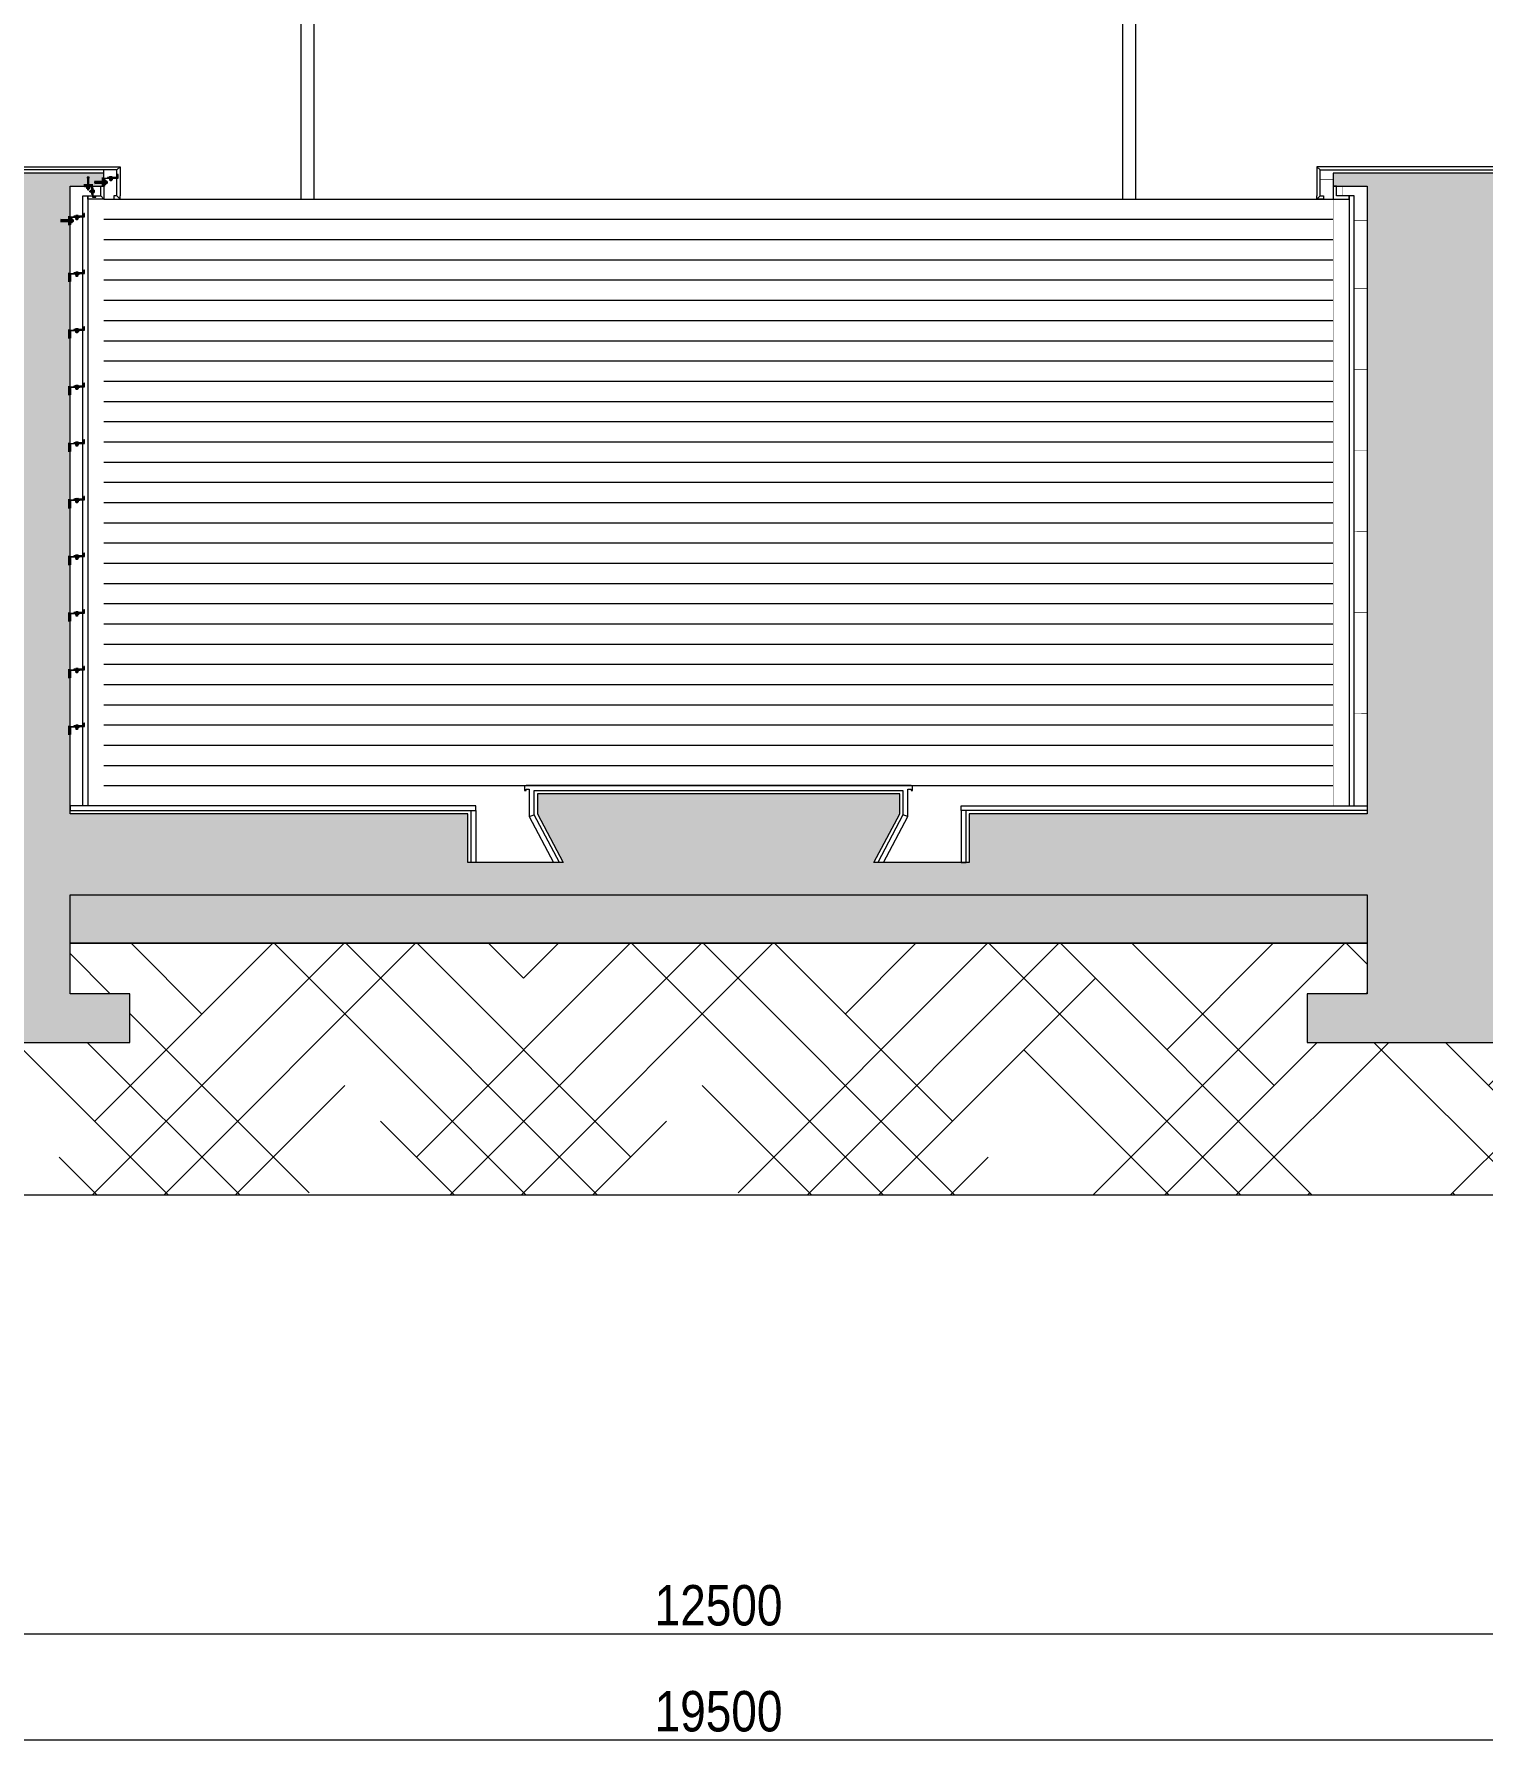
# Model space of a CAD drawing. Header units: millimetres. Extents: x 930469 to 1523124, y -120375 to 411163.
# Drawn here: x 1498004 to 1506960, y -17292 to -6695 of the extents above; entities that cross this region are included whole.
import ezdxf

# ---------------------------------------------------------------- set-up
doc = ezdxf.new("R2010")
doc.units = ezdxf.units.MM
doc.layers.get('0').update_dxf_attribs({"color": 8, "lineweight": 0})
doc.layers.get('Defpoints').update_dxf_attribs({"color": 8, "lineweight": 0})
for name, color, linetype, lineweight in [('$1$KT-Hatch', 8, 'Continuous', 0), ('-Hatch', 8, 'Continuous', 0), ('01.PADO FISCHER', 8, 'Continuous', 0), ('01.PADO THEP 2', 8, 'Continuous', 0), ('01.PADO THEP MOI-HAN', 8, 'Continuous', 0), ('1.4 MAT CAT DOC - Exref$0$9', 8, 'Continuous', 0), ('A-DIM', 8, 'Continuous', 0), ('A-HATCH', 8, 'Continuous', 0), ('A-NET THAY', 8, 'Continuous', 0), ('A1-DIM', 8, 'Continuous', 0), ('A1-KÝ HIỆU', 8, 'Continuous', 0), ('A_COT VACH', 8, 'Continuous', 0), ('A_hoan thien', 8, 'Continuous', 0), ('cay', 8, 'Continuous', 0), ('KT-NetCat', 8, 'Continuous', 0)]:
    doc.layers.add(name, color=color, linetype=linetype, lineweight=lineweight)
doc.styles.add('uv-abc', font='uv-abc.shx', dxfattribs={"width": 0.85})
doc.dimstyles.new('CNC-Dim-100', dxfattribs={"dimscale": 0, "dimtxt": 250, "dimasz": 100, "dimexe": 1, "dimexo": 0, "dimgap": 50, "dimtad": 1, "dimdec": 0, "dimdsep": 46, "dimtxsty": 'uv-abc', "dimblk": 'ARCHTICK', "dimcen": 0.025, "dimdle": 100, "dimclrd": 1, "dimclre": 1, "dimclrt": 7, "dimadec": 0, "dimazin": 0, "dimtfac": 0.00072, "dimtdec": 0, "dimtix": 1, "dimtmove": 2, "dimatfit": 3, "dimfxl": 1, "dimtolj": 1, "dimarcsym": 0})

# ---------------------------------------------------------------- blocks, each defined once
blk = doc.blocks.new('_ArchTick')
at = {"const_width": 0.15}
blk.add_lwpolyline([(-0.5, -0.5), (0.5, 0.5)], dxfattribs=at)
blk = doc.blocks.new('*D26')
at = {"layer": 'A1-DIM', "ltscale": 3, "transparency": 16777216}
for p, q in [((1495985, -15941), (1495985, -16583)), ((1508485, -15941), (1508485, -16583)), ((1495885, -16582), (1508585, -16582))]:
    blk.add_line(p, q, dxfattribs=at)
at = {"layer": 'Defpoints', "ltscale": 3, "transparency": 16777216}
for p in [(1495985, -15941), (1508485, -15941), (1508485, -16582)]:
    blk.add_point(p, dxfattribs=at)
at = {"layer": 'A1-DIM', "ltscale": 3, "transparency": 16777216, "xscale": 100, "yscale": 100, "zscale": 100, "rotation": 180}
blk.add_blockref('_ArchTick', (1495985, -16582), dxfattribs=at)
at = {"layer": 'A1-DIM', "ltscale": 3, "transparency": 16777216, "xscale": 100, "yscale": 100, "zscale": 100}
blk.add_blockref('_ArchTick', (1508485, -16582), dxfattribs=at)
at = {"layer": 'A1-DIM', "ltscale": 3, "transparency": 16777216, "insert": (1502235, -16407), "char_height": 250, "attachment_point": 5, "style": 'uv-abc'}
blk.add_mtext('\\A1;12500', dxfattribs=at)
blk = doc.blocks.new('*D28')
at = {"layer": 'A1-DIM', "ltscale": 3, "transparency": 16777216}
for p, q in [((1492485, -15941), (1492485, -17238)), ((1511985, -15941), (1511985, -17238)), ((1492385, -17237), (1512085, -17237))]:
    blk.add_line(p, q, dxfattribs=at)
at = {"layer": 'Defpoints', "ltscale": 3, "transparency": 16777216}
for p in [(1492485, -15941), (1511985, -15941), (1511985, -17237)]:
    blk.add_point(p, dxfattribs=at)
at = {"layer": 'A1-DIM', "ltscale": 3, "transparency": 16777216, "xscale": 100, "yscale": 100, "zscale": 100, "rotation": 180}
blk.add_blockref('_ArchTick', (1492485, -17237), dxfattribs=at)
at = {"layer": 'A1-DIM', "ltscale": 3, "transparency": 16777216, "xscale": 100, "yscale": 100, "zscale": 100}
blk.add_blockref('_ArchTick', (1511985, -17237), dxfattribs=at)
at = {"layer": 'A1-DIM', "ltscale": 3, "transparency": 16777216, "insert": (1502235, -17062), "char_height": 250, "attachment_point": 5, "style": 'uv-abc'}
blk.add_mtext('\\A1;19500', dxfattribs=at)
blk = doc.blocks.new('A$C53A54D6B')
at = {"layer": '01.PADO THEP 2'}
for p, q in [((116, 13), (34, 13)), ((99, 26), (98, 26)), ((98, 26), (98, 0)), ((101, 22), (101, 24)), ((101, 4), (101, 2)), ((102, 18), (106, 18)), ((102, 8), (106, 8)), ((106, 2), (106, 2)), ((106, 2), (106, 2)), ((106, 2), (106, 2)), ((107, 15), (116, 15)), ((107, 11), (116, 11)), ((114, 8), (114, 18)), ((99, 0), (98, 0))]:
    blk.add_line(p, q, dxfattribs=at)
for points in [[(98, 18), (45, 18), (37, 20), (37, 18), (45, 17), (45, 15), (37, 15), (37, 11), (45, 11), (45, 9), (37, 8), (37, 6), (45, 8), (98, 8)], [(107, 8), (114, 8), (116, 11), (116, 15), (114, 18), (107, 18)]]:
    blk.add_lwpolyline(points, dxfattribs=at)
for points in [[(102, 2, -0.406226), (102, 8, -0.2453), (102, 18, -0.406226), (102, 24, -0.305656)], [(106, 24, -0.406226), (106, 18, -0.2453), (106, 8, -0.406226), (106, 2, -0.305656)]]:
    blk.add_lwpolyline(points, format="xyb", dxfattribs=at)
blk.add_lwpolyline([(102, 2), (102, 2), (102, 2), (102, 2), (106, 2), (107, 4), (107, 22), (106, 24), (102, 24), (101, 22), (101, 4)], close=True, dxfattribs=at)
for centre, start, end in [((99, 24), 0, 90), ((99, 2), 270, 0)]:
    blk.add_arc(centre, 1.69, start, end, dxfattribs=at)
blk = doc.blocks.new('1.4 MAT CAT DOC - Exref$0$A$C252121E3')
at = {"layer": '1.4 MAT CAT DOC - Exref$0$9'}
for p, q in [((0, 14), (0, 9)), ((0, 9), (0, 3)), ((1, 16), (6, 16)), ((1, 12), (6, 12)), ((1, 5), (6, 5)), ((6, 1), (1, 1)), ((6, 17), (6, 0)), ((7, 17), (6, 17)), ((6, 16), (6, 1)), ((6, 0), (7, 0)), ((7, 0), (7, 17)), ((15, 0), (15, 17)), ((16, 17), (15, 17)), ((15, 17), (15, 0)), ((15, 0), (16, 0)), ((16, 0), (16, 17)), ((16, 16), (21, 16)), ((16, 9), (16, 14)), ((16, 12), (21, 12)), ((16, 3), (16, 9)), ((16, 5), (21, 5)), ((16, 1), (21, 1)), ((22, 9), (22, 14)), ((27, 13), (22, 13)), ((28, 12), (22, 12)), ((22, 3), (22, 9)), ((28, 5), (22, 5)), ((22, 5), (27, 5)), ((27, 13), (28, 12)), ((27, 5), (27, 13)), ((27, 5), (28, 5)), ((28, 5), (28, 12))]:
    blk.add_line(p, q, dxfattribs=at)
for centre, radius, start, end in [((3, 14), 3.17, 144.7356, 215.2644), ((12, 9), 11.8, 161.9403, 198.0597), ((3, 3), 3.17, 144.7356, 215.2644), ((19, 14), 3.17, 144.7356, 215.2644), ((27, 9), 11.8, 161.9403, 198.0597), ((19, 3), 3.17, 144.7356, 215.2644), ((19, 14), 3.17, 324.7356, 35.2644), ((10, 9), 11.8, 341.9403, 18.0597), ((19, 3), 3.17, 324.7356, 35.2644)]:
    blk.add_arc(centre, radius, start, end, dxfattribs=at)
blk = doc.blocks.new('A$C27AC4918')
at = {"layer": '01.PADO THEP MOI-HAN', "ltscale": 5}
for p, q in [((0, 50), (12, 50)), ((0, 45), (12, 45)), ((0, 40), (12, 40)), ((0, 35), (12, 35)), ((0, 30), (12, 30)), ((0, 25), (12, 25)), ((0, 20), (12, 20)), ((0, 15), (12, 15)), ((0, 10), (12, 10)), ((0, 5), (12, 5)), ((0, 0), (12, 0))]:
    blk.add_line(p, q, dxfattribs=at)
blk = doc.blocks.new('TREO DA')
at = {"layer": '01.PADO THEP 2'}
blk.add_line((110889, 270659), (110951, 270659), dxfattribs=at)
at = {"layer": '01.PADO THEP 2', "elevation": 0}
for points in [[(110865, 270659), (110926, 270659), (110926, 270655), (110869, 270655), (110869, 270609), (110865, 270609), (110865, 270659)], [(110888, 270663), (110888, 270659), (110954, 270659), (110954, 270680), (110950, 270680), (110950, 270663), (110888, 270663)]]:
    blk.add_lwpolyline(points, dxfattribs=at)
at = {"layer": '-Hatch', "rotation": 179.9999999995832}
blk.add_blockref('A$C27AC4918', (110865, 270659), dxfattribs=at)
at = {"layer": '-Hatch', "extrusion": (0, 0, -1), "zscale": -1, "rotation": 270}
blk.add_blockref('1.4 MAT CAT DOC - Exref$0$A$C252121E3', (-110916, 270669, 0), dxfattribs=at)

msp = doc.modelspace()

# ---------------------------------------------------------------- hatches: boundary and pattern name
at = {"layer": '$1$KT-Hatch', "ltscale": 3}
h = msp.add_hatch(dxfattribs=at)
h.set_pattern_fill('HOUND', color=256, scale=5000, angle=45)
h.set_pattern_definition([(45, (382032.3, -39047.4), (662.91261, 1104.854346), [5000, -2500]), (135, (382032.3, -39047.4), (662.91261, -1104.854346), [5000, -2500])])
h.paths.add_polyline_path([(1490785.1, -8433.8), (1495835.1, -8433.8), (1495835.1, -10854.1), (1497305.1, -10854.1), (1497305.1, -12626.1), (1497005.1, -12626.1), (1497005.1, -12926.1), (1498595.1, -12926.1), (1498595.1, -12626.1), (1498225.1, -12626.1), (1498225.1, -12313.8), (1506245.1, -12313.8), (1506245.1, -12626.1), (1505875.1, -12626.1), (1505875.1, -12926.1), (1507465.1, -12926.1), (1507465.1, -12626.1), (1507165.1, -12626.1), (1507165.1, -10854.1), (1508635.1, -10854.1), (1508635.1, -8433.8), (1511985.1, -8433.8), (1511985.1, -13871), (1490785.1, -13871)])
at = {"layer": 'A-HATCH', "ltscale": 3}
h = msp.add_hatch(dxfattribs=at)
h.set_pattern_fill('CHAU-01', color=256, scale=40, pattern_type=2)
h.set_pattern_definition([(50, (382032.3, -39047.4), (286.904073, -25.100854), [30, -330]), (355, (382032.3, -39047.4), (-55.50053, 300.87685), [24, -264]), (100.4514, (382056.2, -39049.5), (231.40375, 275.77582), [25.496076, -280.456845]), (46.1842, (382032.3, -38967.4), (426.89642, -66.20761), [45, -495]), (96.6356, (382067.87, -38972.9), (373.86508, 389.64715), [38.24412, -420.6852]), (351.1842, (382032.3, -38967.4), (373.86478, 389.64744), [36, -396]), (21, (382072.3, -38987.4), (238.76282, -161.047556), [30, -330]), (326, (382072.3, -38987.4), (97.32613, 290.06002), [24, -264]), (71.4514, (382092.2, -39000.82), (336.08905, 129.0122), [25.496076, -280.456845]), (37.5, (382032.3, -39047.4), (4.863942, 133.157542), [0, -260.8, 0, -268, 0, -265]), (7.5, (382032.3, -39047.4), (105.227815, 157.764685), [0, -152.8, 0, -254.8, 0, -101]), (327.5, (381943.1, -39047.4), (213.528974, -9.021949), [0, -100, 0, -312, 0, -414]), (317.5, (381903.1, -39047.4), (233.274468, 40.041993), [0, -130, 0, -207.2, 0, -294]), (45, (382032.3, -39047.4), (-120.208153, 120.208153), []), (45, (382032.3, -38998.4), (-120.208153, 120.208153), [])])
h.paths.add_polyline_path([(1498225.1, -12013.8), (1506245.1, -12013.8), (1506245.1, -12626.1), (1505875.1, -12626.1), (1505875.1, -12926.1), (1506245.1, -12926.1), (1507465.1, -12926.1), (1507465.1, -12626.1), (1507165.1, -12626.1), (1507165.1, -8863.8), (1507359.7, -8863.8), (1507359.7, -8753.8), (1507165.1, -8753.8), (1507165.1, -7553.8), (1506035.1, -7553.8), (1506035.1, -7633.8), (1506245.1, -7633.8), (1506245.1, -11513.8), (1503785.1, -11513.8), (1503785.1, -11813.8), (1503195.1, -11813.8), (1503355.1, -11513.8), (1503355.1, -11388.8), (1501115.1, -11388.8), (1501115.1, -11513.8), (1501275.1, -11813.8), (1500685.1, -11813.8), (1500685.1, -11513.8), (1498225.1, -11513.8), (1498225.1, -7633.8), (1498415.1, -7633.8), (1498435.1, -7633.8), (1498435.1, -7553.8), (1497305.1, -7553.8), (1497305.1, -8753.8), (1497110.4, -8753.8), (1497110.4, -8763.8), (1497073.1, -8763.8), (1497073.1, -8863.8), (1497305.1, -8863.8), (1497305.1, -12626.1), (1497005.1, -12626.1), (1497005.1, -12926.1), (1498225.1, -12926.1), (1498595.1, -12926.1), (1498595.1, -12626.1), (1498225.1, -12626.1)])
h = msp.add_hatch(dxfattribs=at)
h.set_pattern_fill('DOTS', color=256, scale=1000)
h.set_pattern_definition([(0, (382032.295, -39047.4), (31.25, 62.5), [0, -62.5])])
h.paths.add_polyline_path([(1498225.1, -12013.8), (1506245.1, -12013.8), (1506245.1, -12313.8), (1498225.1, -12313.8)])

# ---------------------------------------------------------------- linework, layer by layer
at = {"layer": '01.PADO THEP 2'}
msp.add_line((1498364.5, -7647.4), (1498364.5, -7699), dxfattribs=at)
for points in [[(1498364.5, -7633.8), (1498364.5, -7684.4), (1498360.5, -7684.4), (1498360.5, -7637.8), (1498314.3, -7637.8), (1498314.3, -7633.8), (1498364.5, -7633.8)], [(1498368.5, -7646.4), (1498364.5, -7646.4), (1498364.5, -7702.1), (1498385.4, -7702.1), (1498385.4, -7698.1), (1498368.5, -7698.1), (1498368.5, -7646.4)]]:
    msp.add_lwpolyline(points, dxfattribs=at)
at = {"layer": 'A-DIM', "ltscale": 3}
for points in [[(1490785.1, -8433.8), (1495835.1, -8433.8), (1495835.1, -10854.1), (1497305.1, -10854.1), (1497305.1, -12626.1), (1497005.1, -12626.1), (1497005.1, -12926.1), (1498595.1, -12926.1), (1498595.1, -12626.1), (1498225.1, -12626.1), (1498225.1, -12313.8), (1506245.1, -12313.8), (1506245.1, -12626.1), (1505875.1, -12626.1), (1505875.1, -12926.1), (1507465.1, -12926.1), (1507465.1, -12626.1), (1507165.1, -12626.1), (1507165.1, -10854.1), (1508635.1, -10854.1), (1508635.1, -8433.8), (1511985.1, -8433.8), (1511985.1, -13871), (1490785.1, -13871)], [(1498225.1, -12013.8), (1506245.1, -12013.8), (1506245.1, -12313.8), (1498225.1, -12313.8)]]:
    msp.add_lwpolyline(points, close=True, dxfattribs=at)
at = {"layer": 'A-NET THAY', "ltscale": 3}
for points in [[(1498435.1, -7713.8), (1506035.1, -7713.8)], [(1498435.1, -7838.8), (1506035.1, -7838.8)], [(1498435.1, -7963.8), (1506035.1, -7963.8)], [(1498435.1, -8088.8), (1506035.1, -8088.8)], [(1498435.1, -8213.8), (1506035.1, -8213.8)], [(1498435.1, -8338.8), (1506035.1, -8338.8)], [(1498435.1, -8463.8), (1506035.1, -8463.8)], [(1498435.1, -8588.8), (1506035.1, -8588.8)], [(1498435.1, -8713.8), (1506035.1, -8713.8)], [(1498435.1, -8838.8), (1506035.1, -8838.8)], [(1498435.1, -8963.8), (1506035.1, -8963.8)], [(1498435.1, -9088.8), (1506035.1, -9088.8)], [(1498435.1, -9213.8), (1506035.1, -9213.8)], [(1498435.1, -9338.8), (1506035.1, -9338.8)], [(1498435.1, -9463.8), (1506035.1, -9463.8)], [(1498435.1, -9588.8), (1506035.1, -9588.8)], [(1498435.1, -9713.8), (1506035.1, -9713.8)], [(1498435.1, -9838.8), (1506035.1, -9838.8)], [(1498435.1, -9963.8), (1506035.1, -9963.8)], [(1498435.1, -10088.8), (1506035.1, -10088.8)], [(1498435.1, -10213.8), (1506035.1, -10213.8)], [(1498435.1, -10338.8), (1506035.1, -10338.8)], [(1498435.1, -10463.8), (1506035.1, -10463.8)], [(1498435.1, -10588.8), (1506035.1, -10588.8)], [(1498435.1, -10713.8), (1506035.1, -10713.8)], [(1498435.1, -10838.8), (1506035.1, -10838.8)], [(1498435.1, -10963.8), (1506035.1, -10963.8)], [(1498435.1, -11088.8), (1506035.1, -11088.8)], [(1498435.1, -11213.8), (1506035.1, -11213.8)], [(1498435.1, -11338.8), (1503425.1, -11338.8)], [(1503425.1, -11338.8), (1506035.1, -11338.8)]]:
    msp.add_lwpolyline(points, dxfattribs=at)
at = {"layer": 'A1-KÝ HIỆU', "ltscale": 3, "const_width": 1}
for points in [[(1498335.1, -7713.8), (1498435.1, -7713.8), (1498435.1, -11463.8), (1498335.1, -11463.8)], [(1506135.1, -7713.8), (1506035.1, -7713.8), (1506035.1, -11463.8), (1506135.1, -11463.8)]]:
    msp.add_lwpolyline(points, close=True, dxfattribs=at)
at = {"layer": 'A_COT VACH', "ltscale": 3}
for points in [[(1507165.1, -7553.8), (1506035.1, -7553.8), (1506035.1, -7633.8), (1506245.1, -7633.8), (1506245.1, -11513.8), (1503785.1, -11513.8), (1503785.1, -11813.8), (1503195.1, -11813.8), (1503355.1, -11513.8), (1503355.1, -11388.8), (1501115.1, -11388.8), (1501115.1, -11513.8), (1501275.1, -11813.8), (1500685.1, -11813.8), (1500685.1, -11513.8), (1498225.1, -11513.8), (1498225.1, -7633.8), (1498415.1, -7633.8), (1498415.1, -7633.8), (1498435.1, -7633.8), (1498435.1, -7553.8), (1497305.1, -7553.8)], [(1497005.1, -12926.1), (1498225.1, -12926.1), (1498595.1, -12926.1), (1498595.1, -12626.1), (1498225.1, -12626.1), (1498225.1, -12013.8), (1506245.1, -12013.8), (1506245.1, -12626.1), (1505875.1, -12626.1), (1505875.1, -12926.1), (1506245.1, -12926.1), (1507465.1, -12926.1)]]:
    msp.add_lwpolyline(points, dxfattribs=at)
at = {"layer": 'A_hoan thien', "ltscale": 3}
for points in [[(1497110.4, -8713.8), (1497265.1, -8713.8), (1497265.1, -7513.8), (1498535.1, -7513.8), (1498535.1, -7693.8)], [(1498515.1, -7533.8), (1498535.1, -7513.8)], [(1507359.7, -8713.8), (1507205.1, -8713.8), (1507205.1, -7513.8), (1505935.1, -7513.8), (1505935.1, -7693.8)], [(1505955.1, -7533.8), (1505935.1, -7513.8)], [(1498515.1, -7693.8), (1498515.1, -7533.8), (1497285.1, -7533.8), (1497285.1, -8733.8), (1497110.4, -8733.8)], [(1498435.1, -7553.8), (1498435.1, -7533.8)], [(1505955.1, -7693.8), (1505955.1, -7533.8), (1507185.1, -7533.8), (1507185.1, -8733.8), (1507359.7, -8733.8)], [(1498415.1, -7713.8), (1498335.1, -7713.8), (1498335.1, -7693.8), (1498415.1, -7693.8)], [(1498415.1, -7693.8), (1498415.1, -7633.8), (1498435.1, -7633.8), (1498435.1, -7713.8), (1498415.1, -7713.8), (1498415.1, -7713.8)], [(1498415.1, -7693.8), (1498435.1, -7713.8)], [(1498515.1, -7693.8), (1498495.1, -7693.8), (1498495.1, -7713.8), (1498535.1, -7713.8), (1498535.1, -7693.8)], [(1498515.1, -7693.8), (1498535.1, -7713.8)], [(1505955.1, -7693.8), (1505975.1, -7693.8), (1505975.1, -7713.8), (1505935.1, -7713.8), (1505935.1, -7693.8)], [(1505955.1, -7693.8), (1505935.1, -7713.8)], [(1506055.1, -7693.8), (1506055.1, -7633.8), (1506035.1, -7633.8), (1506035.1, -7713.8), (1506055.1, -7713.8), (1506055.1, -7713.8)], [(1506055.1, -7713.8), (1506135.1, -7713.8), (1506135.1, -7693.8), (1506055.1, -7693.8)], [(1501251, -11813.8), (1501095.1, -11519.9), (1501095.1, -11368.8), (1503375.1, -11368.8), (1503375.1, -11519.9), (1503219.1, -11813.8)], [(1501065.1, -11529), (1501095.1, -11519.9)], [(1503405.1, -11529), (1503375.1, -11519.9)]]:
    msp.add_lwpolyline(points, dxfattribs=at)
for points in [[(1498305.1, -7693.8), (1498335.1, -7693.8), (1498335.1, -11463.8), (1498305.1, -11463.8)], [(1506165.1, -7693.8), (1506135.1, -7693.8), (1506135.1, -11463.8), (1506165.1, -11463.8)], [(1498225.1, -11493.8), (1500735.1, -11493.8), (1500735.1, -11463.8), (1498225.1, -11463.8)], [(1500705.1, -11493.8), (1500735.1, -11493.8), (1500735.1, -11813.8), (1500705.1, -11813.8)], [(1506245.1, -11493.8), (1503735.1, -11493.8), (1503735.1, -11463.8), (1506245.1, -11463.8)], [(1503765.1, -11493.8), (1503735.1, -11493.8), (1503735.1, -11813.8), (1503765.1, -11813.8)]]:
    msp.add_lwpolyline(points, close=True, dxfattribs=at)
msp.add_lwpolyline([(1503255.1, -11813.8), (1503405.1, -11529), (1503405.1, -11360.8), (1503425.1, -11360.8), (1503425.1, -11368.8), (1503435.1, -11368.8), (1503435.1, -11348.8, 0.4142136), (1503425.1, -11338.8), (1501045.1, -11338.8, 0.4142136), (1501035.1, -11348.8), (1501035.1, -11368.8), (1501045.1, -11368.8), (1501045.1, -11360.8), (1501065.1, -11360.8), (1501065.1, -11529), (1501215, -11813.8)], format="xyb", dxfattribs=at)
at = {"layer": 'cay', "ltscale": 3}
for points in [[(1499655.1, -7713.8), (1499655.1, -5632.8)], [(1499735.1, -7713.8), (1499735.1, -5632.8)], [(1504735.1, -7713.8), (1504735.1, -5632.8)], [(1504815.1, -7713.8), (1504815.1, -5632.8)]]:
    msp.add_lwpolyline(points, dxfattribs=at)
at = {"layer": 'KT-NetCat', "ltscale": 3, "const_width": 3}
for points in [[(1506035.1, -7593.8), (1505955.1, -7594.1), (1505955.1, -7574.4)], [(1506035.1, -7606.1), (1506035.1, -7582)], [(1506107.1, -7693.8), (1506083, -7693.8)], [(1506094.8, -7633.8), (1506095.1, -7693.8)], [(1506245.1, -7847), (1506165.1, -7847.2), (1506165.1, -7827.5)], [(1506245.1, -7859.3), (1506245.1, -7835.2)], [(1506245.1, -8267.6), (1506165.1, -8267.8), (1506165.1, -8248.1)], [(1506245.1, -8289.9), (1506245.1, -8245.8)], [(1506245.1, -8767.6), (1506165.1, -8767.8), (1506165.1, -8728.4)], [(1506245.1, -8789.9), (1506245.1, -8745.8)], [(1506245.1, -9267.6), (1506165.1, -9267.8), (1506165.1, -9228.4)], [(1506245.1, -9289.9), (1506245.1, -9245.8)], [(1506245.1, -9767.6), (1506165.1, -9767.8), (1506165.1, -9728.4)], [(1506245.1, -9789.9), (1506245.1, -9745.8)], [(1506245.1, -10267.6), (1506165.1, -10267.8), (1506165.1, -10228.4)], [(1506245.1, -10289.9), (1506245.1, -10245.8)], [(1506245.1, -10892.6), (1506165.1, -10892.8), (1506165.1, -10853.4)], [(1506245.1, -10914.9), (1506245.1, -10870.8)]]:
    msp.add_lwpolyline(points, dxfattribs=at)

# ---------------------------------------------------------------- block references
at = {"layer": '-Hatch', "rotation": 89.99999999958314}
msp.add_blockref('A$C27AC4918', (1498364.5, -7633.8), dxfattribs=at)
at = {"layer": '-Hatch'}
for p in [(1387569.7, -278242.4), (1387359.9, -278482.4), (1387359.9, -278832.4), (1387359.9, -279182.4), (1387359.9, -279532.4), (1387359.9, -279882.4), (1387359.9, -280232.4), (1387359.9, -280582.4), (1387359.9, -280932.4), (1387359.9, -281282.4), (1387359.9, -281632.4)]:
    msp.add_blockref('TREO DA', p, dxfattribs=at)
at = {"layer": '-Hatch', "extrusion": (0, 0, -1), "zscale": -1}
msp.add_blockref('1.4 MAT CAT DOC - Exref$0$A$C252121E3', (-1498375.1, -7674.7, 0), dxfattribs=at)
at = {"layer": '01.PADO FISCHER', "rotation": 270}
msp.add_blockref('A$C53A54D6B', (1498324.4, -7540.2), dxfattribs=at)
at = {"layer": '01.PADO FISCHER'}
for p in [(1498341.4, -7623.8), (1498131.4, -7860.3)]:
    msp.add_blockref('A$C53A54D6B', p, dxfattribs=at)

# ---------------------------------------------------------------- dimensions: what is measured, and where the dimension line sits
at = {"layer": 'A1-DIM', "ltscale": 3}
for base, p1, p2, picture, middle in [((1511985.1, -17236.5), (1492485.1, -15941.4), (1511985.1, -15941.4), '*D28', (1502235.1, -17061.5)), ((1508485.1, -16582.3), (1495985.1, -15941.4), (1508485.1, -15941.3), '*D26', (1502235.1, -16407.3))]:
    dim = msp.add_linear_dim(base=base, p1=p1, p2=p2, dimstyle='CNC-Dim-100', override={"dimscale": 1}, dxfattribs=at)
    dim.commit()
    dim.dimension.update_dxf_attribs({"geometry": picture, "text_midpoint": middle})

doc.saveas('drawing.dxf')
